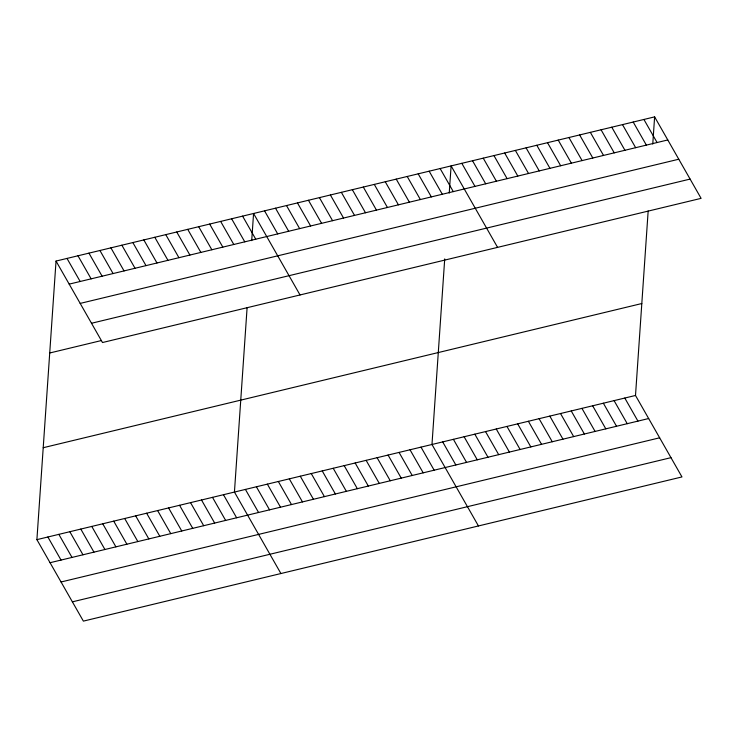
<?xml version="1.0" encoding="UTF-8"?>
<svg xmlns="http://www.w3.org/2000/svg" width="738" height="738" viewBox="0 0 738 738"><rect width="100%" height="100%" fill="white"/><g stroke="black" fill="none" stroke-linecap="round" stroke-linejoin="round"><path stroke-width="1.11" d="M648.167 210.967L635.501 395.467L681.967 476.933L83.376 621.119L36.9 539.644L56.033 261.067L654.624 116.881L701.1 198.356L102.499 342.533L56.033 261.067M247.11 307.571L234.435 492.061L280.91 573.537M251.704 240.643L253.568 213.485L300.034 294.96M444.719 258.909L431.979 444.488L478.445 525.954M449.239 193.07L451.103 165.902L497.578 247.378M652.761 144.048L654.624 116.881M69.188 284.13L667.789 139.952M80.184 303.41L678.775 159.224M91.503 323.262L690.104 179.085M49.714 352.995L101.3 340.569M43.21 447.717L641.811 303.53M36.9 539.644L635.501 395.467M50.055 562.716L648.656 418.529M61.051 581.987L659.652 437.8M72.379 601.848L670.98 457.661M643.914 119.464L657.078 142.526M633.204 122.047L646.359 145.109M622.494 124.621L635.649 147.692M611.784 127.204L624.938 150.275M601.073 129.787L614.228 152.849M590.354 132.36L603.518 155.432M579.644 134.943L592.808 158.015M568.933 137.526L582.088 160.589M558.223 140.1L571.378 163.172M547.513 142.683L560.668 165.755M536.803 145.266L549.958 168.329M526.083 147.84L539.247 170.912M515.373 150.423L528.537 173.495M504.663 153.006L517.818 176.068M493.953 155.58L507.107 178.651M624.791 398.04L637.946 421.112M483.242 158.163L496.397 181.234M614.081 400.623L627.235 423.695M472.532 160.746L485.687 183.808M603.361 403.206L616.525 426.269M461.813 163.329L474.977 186.391M592.651 405.78L605.815 428.852M581.941 408.363L595.096 431.435M440.134 168.55L453.289 191.612M571.23 410.946L584.385 434.009M429.156 171.188L442.311 194.26M560.52 413.52L573.675 436.592M418.178 173.836L431.343 196.898M549.81 416.103L562.965 439.175M407.21 176.474L420.365 199.546M539.091 418.686L552.255 441.748M396.232 179.122L409.387 202.194M528.38 421.26L541.544 444.331M385.254 181.76L398.419 204.832M517.67 423.843L530.825 446.914M374.286 184.408L387.441 207.479M506.96 426.426L520.115 449.488M363.308 187.055L376.463 210.118M496.25 428.999L509.405 452.071M352.34 189.694L365.494 212.765M485.53 431.582L498.694 454.654M341.362 192.341L354.517 215.404M474.82 434.165L487.984 457.228M330.384 194.98L343.548 218.051M464.11 436.739L477.265 459.811M319.416 197.627L332.57 220.69M453.4 439.322L466.554 462.394M308.438 200.266L321.593 223.337M442.689 441.905L455.844 464.968M297.46 202.913L310.624 225.976M286.492 205.551L299.646 228.623M421.001 447.127L434.156 470.198M275.514 208.199L288.669 231.262M410.024 449.774L423.188 472.837M264.545 210.837L277.7 233.909M399.055 452.412L412.21 475.484M388.077 455.06L401.232 478.123M242.59 216.123L255.754 239.195M377.109 457.698L390.264 480.77M231.621 218.771L244.776 241.843M366.131 460.346L379.286 483.408M220.644 221.418L233.798 244.481M355.153 462.984L368.317 486.056M209.666 224.057L222.83 247.129M344.185 465.632L357.34 488.694M198.697 226.704L211.852 249.767M333.207 468.27L346.362 491.342M187.72 229.343L200.874 252.414M322.229 470.918L335.393 493.99M176.742 231.99L189.906 255.053M311.261 473.556L324.416 496.628M165.773 234.629L178.928 257.7M300.283 476.204L313.438 499.275M154.796 237.276L167.96 260.339M289.305 478.851L302.469 501.914M143.827 239.915L156.982 262.986M278.337 481.49L291.492 504.561M132.849 242.562L146.004 265.625M267.359 484.137L280.523 507.2M121.871 245.201L135.036 268.272M256.39 486.776L269.545 509.847M110.903 247.848L124.058 270.92M245.413 489.423L258.568 512.486M99.925 250.486L113.08 273.558M88.947 253.134L102.112 276.206M223.466 494.709L236.621 517.772M77.979 255.782L91.134 278.844M212.489 497.347L225.643 520.419M67.001 258.42L80.165 281.492M201.511 499.995L214.675 523.067M190.542 502.633L203.697 525.705M179.565 505.281L192.729 528.353M168.596 507.928L181.751 530.991M157.618 510.567L170.773 533.639M146.641 513.214L159.805 536.277M135.672 515.853L148.827 538.925M124.694 518.5L137.849 541.563M113.717 521.139L126.881 544.21M102.748 523.786L115.903 546.849M91.77 526.425L104.925 549.496M80.802 529.072L93.957 552.135M69.824 531.711L82.979 554.782M58.846 534.358L72.01 557.43M47.878 536.996L61.033 560.068"/></g></svg>
